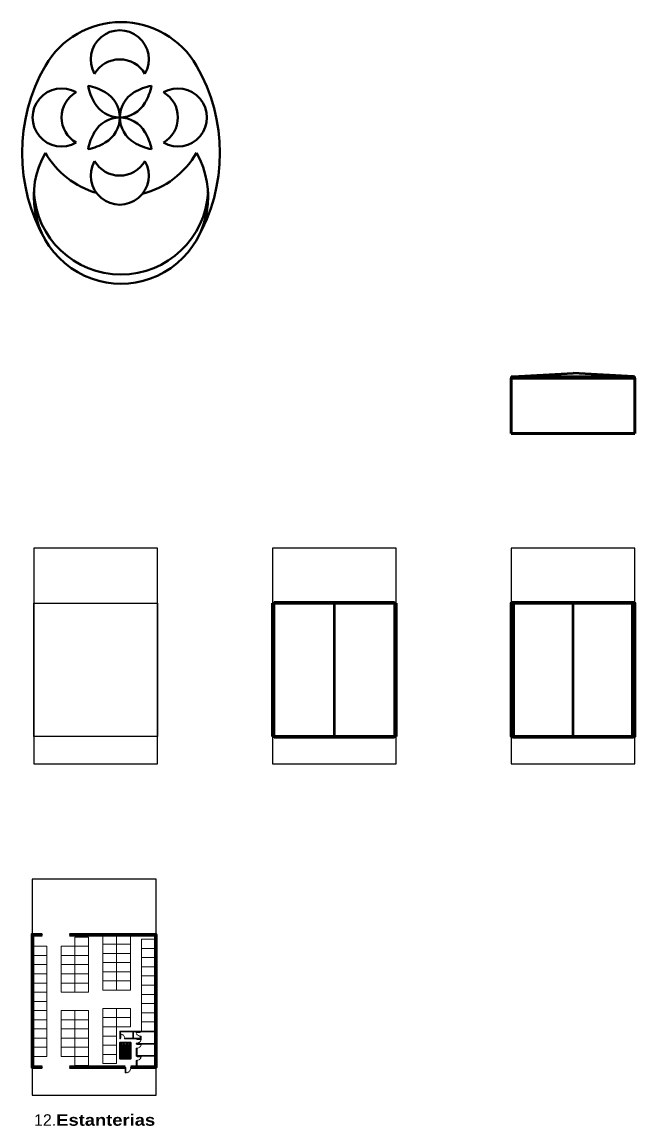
# Model space of a CAD drawing. Header units: metres. Extents: x -229 to 595, y -60 to 181.
# Drawn here: x 16.5 to 150, y -59.9 to 180.6 of the extents above; entities that cross this region are included whole.
import ezdxf

# ---------------------------------------------------------------- set-up
doc = ezdxf.new("R2010")
doc.units = ezdxf.units.M
doc.linetypes.add('ACAD_ISO02W100', pattern=[15, 12, -3])
doc.linetypes.add('HIDDEN2', pattern=[0.1875, 0.125, -0.0625])
for name, color, linetype, lineweight in [('0-Object', 7, 'Continuous', 50), ('0-Sketch', 1, 'ACAD_ISO02W100', 15), ('A-DOOR', 251, 'Continuous', 18), ('A-EQPM', 46, 'Continuous', 18), ('A-FURN', 46, 'Continuous', 18), ('A-ROOF', 201, 'Continuous', 53), ('A-WALL', 7, 'Continuous', 60), ('S-BEAM', 1, 'Continuous', 50), ('S-STRS', 4, 'Continuous', 40), ('S-WALL', 7, 'Continuous', 60)]:
    doc.layers.add(name, color=color, linetype=linetype, lineweight=lineweight)
doc.layers.add('V-BNDY', color=3, linetype='Continuous')
doc.styles.get("Standard").update_dxf_attribs({"font": 'arial.ttf'})

msp = doc.modelspace()

# ---------------------------------------------------------------- linework, layer by layer
for p, q in [((20.81, -18.13), (20.81, -18.28)), ((26.81, -18.13), (26.81, -18.28)), ((20.81, -46.98), (20.81, -47.13)), ((26.81, -46.98), (26.81, -47.13)), ((38.96, -47.13), (38.96, -46.98)), ((40.16, -47.13), (40.16, -46.98))]:
    msp.add_line(p, q)
msp.add_lwpolyline([(19, 25), (19, 54), (46, 54), (46, 25)], close=True)
msp.add_lwpolyline([(39.06, -47.13), (38.96, -47.13)])
at = {"layer": '0-Object'}
for centre, radius, start, end in [((38.01, 161.61), 19, 30, 150), ((37.75, 172.49), 6.33, 330, 210), ((54.46, 152.11), 38, 150, 210), ((37.75, 166.16), 6.33, 30, 150), ((21.56, 152.11), 38, 330, 30), ((25.09, 159.83), 6.33, 60, 300), ((28.25, 154.34), 12.67, 60, 78.2259), ((43.24, 169.33), 12.67, 191.7741, 210), ((47.25, 154.34), 12.67, 101.7741, 120), ((32.27, 169.33), 12.67, 330, 348.2259), ((50.42, 159.83), 6.33, 240, 120), ((31.42, 159.83), 6.33, 120, 240), ((31.42, 159.83), 6.33, 300, 60), ((44.09, 159.83), 6.33, 120, 240), ((44.09, 159.83), 6.33, 300, 60), ((37.75, 166.16), 6.33, 210, 330), ((37.75, 153.49), 6.33, 30, 150), ((43.24, 150.33), 12.67, 150, 168.2259), ((32.27, 150.33), 12.67, 11.7741, 30), ((28.25, 165.31), 12.67, 281.7741, 300), ((47.25, 165.31), 12.67, 240, 258.2259), ((38.01, 142.61), 19, 150, 30), ((38.01, 161.61), 19, 210, 253.7038), ((38.01, 161.61), 19, 284.2673, 330), ((37.75, 147.16), 6.33, 150, 30), ((37.75, 153.49), 6.33, 210, 330), ((38.01, 144.61), 19, 183.017, 356.983)]:
    msp.add_arc(centre, radius, start, end, dxfattribs=at)
at = {"layer": '0-Sketch'}
for p, q in [((30.96, -46.73), (30.96, -46.73)), ((30.96, -46.98), (30.96, -46.98))]:
    msp.add_line(p, q, dxfattribs=at)
at = {"layer": 'A-DOOR'}
for points in [[(37.91, -40.77), (37.91, -39.87), (38.01, -39.87), (38.01, -40.77)], [(41.33, -39.38), (42.23, -39.38), (42.23, -39.48), (41.33, -39.48)], [(41.5, -40.92), (42.4, -40.92), (42.4, -41.02), (41.5, -41.02)], [(41.51, -42.03), (42.41, -42.03), (42.41, -42.13), (41.51, -42.13)], [(41.51, -44.68), (42.41, -44.68), (42.41, -44.78), (41.51, -44.78)], [(38.96, -47.13), (39.06, -47.13), (39.06, -48.33), (38.96, -48.33)]]:
    msp.add_lwpolyline(points, close=True, dxfattribs=at)
at = {"layer": 'A-DOOR', "linetype": 'HIDDEN2'}
for centre, radius, start, end in [((37.88, -40.79), 0.933, 352.3039, 82.3039), ((42.18, -39.43), 0.851, 183.3665, 273.3665), ((41.47, -40.89), 0.933, 262.3039, 352.3039), ((41.48, -42), 0.933, 262.3039, 352.3039), ((41.48, -44.65), 0.933, 262.3039, 352.3039), ((39.01, -47.18), 1.15, 272.4896, 2.4896)]:
    msp.add_arc(centre, radius, start, end, dxfattribs=at)
at = {"layer": 'A-EQPM'}
for points in [[(30.96, -18.73), (30.96, -20.73), (27.96, -20.73), (27.96, -18.73)], [(37.06, -18.28), (37.06, -20.28), (34.06, -20.28), (34.06, -18.28)], [(37.06, -18.28), (37.06, -20.28), (34.06, -20.28), (34.06, -18.28)], [(40.06, -18.28), (40.06, -20.28), (37.06, -20.28), (37.06, -18.28)], [(45.47, -19.2), (45.47, -21.2), (42.47, -21.2), (42.47, -19.2)], [(21.86, -20.73), (21.86, -22.73), (18.86, -22.73), (18.86, -20.73)], [(27.96, -20.73), (27.96, -22.73), (24.96, -22.73), (24.96, -20.73)], [(30.96, -20.73), (30.96, -22.73), (27.96, -22.73), (27.96, -20.73)], [(37.06, -20.28), (37.06, -22.28), (34.06, -22.28), (34.06, -20.28)], [(37.06, -20.28), (37.06, -22.28), (34.06, -22.28), (34.06, -20.28)], [(40.06, -20.28), (40.06, -22.28), (37.06, -22.28), (37.06, -20.28)], [(45.47, -21.2), (45.47, -23.2), (42.47, -23.2), (42.47, -21.2)], [(21.86, -22.73), (21.86, -24.73), (18.86, -24.73), (18.86, -22.73)], [(27.96, -22.73), (27.96, -24.73), (24.96, -24.73), (24.96, -22.73)], [(30.96, -22.73), (30.96, -24.73), (27.96, -24.73), (27.96, -22.73)], [(37.06, -22.28), (37.06, -24.28), (34.06, -24.28), (34.06, -22.28)], [(37.06, -22.28), (37.06, -24.28), (34.06, -24.28), (34.06, -22.28)], [(40.06, -22.28), (40.06, -24.28), (37.06, -24.28), (37.06, -22.28)], [(45.47, -23.2), (45.47, -25.2), (42.47, -25.2), (42.47, -23.2)], [(21.86, -24.73), (21.86, -26.73), (18.86, -26.73), (18.86, -24.73)], [(27.96, -24.73), (27.96, -26.73), (24.96, -26.73), (24.96, -24.73)], [(30.96, -24.73), (30.96, -26.73), (27.96, -26.73), (27.96, -24.73)], [(37.06, -24.28), (37.06, -26.28), (34.06, -26.28), (34.06, -24.28)], [(37.06, -24.28), (37.06, -26.28), (34.06, -26.28), (34.06, -24.28)], [(37.06, -26.28), (37.06, -28.28), (34.06, -28.28), (34.06, -26.28)], [(37.06, -26.28), (37.06, -28.28), (34.06, -28.28), (34.06, -26.28)], [(40.06, -24.28), (40.06, -26.28), (37.06, -26.28), (37.06, -24.28)], [(40.06, -26.28), (40.06, -28.28), (37.06, -28.28), (37.06, -26.28)], [(45.47, -25.2), (45.47, -27.2), (42.47, -27.2), (42.47, -25.2)], [(21.86, -26.73), (21.86, -28.73), (18.86, -28.73), (18.86, -26.73)], [(21.86, -28.73), (21.86, -30.73), (18.86, -30.73), (18.86, -28.73)], [(27.96, -26.73), (27.96, -28.73), (24.96, -28.73), (24.96, -26.73)], [(27.96, -28.73), (27.96, -30.73), (24.96, -30.73), (24.96, -28.73)], [(30.96, -26.73), (30.96, -28.73), (27.96, -28.73), (27.96, -26.73)], [(30.96, -28.73), (30.96, -30.73), (27.96, -30.73), (27.96, -28.73)], [(37.06, -28.28), (37.06, -30.28), (34.06, -30.28), (34.06, -28.28)], [(37.06, -28.28), (37.06, -30.28), (34.06, -30.28), (34.06, -28.28)], [(40.06, -28.28), (40.06, -30.28), (37.06, -30.28), (37.06, -28.28)], [(45.47, -27.2), (45.47, -29.2), (42.47, -29.2), (42.47, -27.2)], [(21.86, -30.73), (21.86, -32.73), (18.86, -32.73), (18.86, -30.73)], [(45.47, -29.2), (45.47, -31.2), (42.47, -31.2), (42.47, -29.2)], [(45.47, -31.2), (45.47, -33.2), (42.47, -33.2), (42.47, -31.2)], [(21.86, -32.73), (21.86, -34.73), (18.86, -34.73), (18.86, -32.73)], [(45.47, -33.2), (45.47, -35.2), (42.47, -35.2), (42.47, -33.2)], [(21.86, -34.73), (21.86, -36.73), (18.86, -36.73), (18.86, -34.73)], [(27.96, -34.73), (27.96, -36.73), (24.96, -36.73), (24.96, -34.73)], [(30.96, -34.73), (30.96, -36.73), (27.96, -36.73), (27.96, -34.73)], [(37.06, -34.28), (37.06, -36.28), (34.06, -36.28), (34.06, -34.28)], [(37.06, -34.28), (37.06, -36.28), (34.06, -36.28), (34.06, -34.28)], [(40.06, -34.28), (40.06, -36.28), (37.06, -36.28), (37.06, -34.28)], [(45.47, -35.2), (45.47, -37.2), (42.47, -37.2), (42.47, -35.2)], [(21.86, -36.73), (21.86, -38.73), (18.86, -38.73), (18.86, -36.73)], [(27.96, -36.73), (27.96, -38.73), (24.96, -38.73), (24.96, -36.73)], [(30.96, -36.73), (30.96, -38.73), (27.96, -38.73), (27.96, -36.73)], [(37.06, -36.28), (37.06, -38.28), (34.06, -38.28), (34.06, -36.28)], [(37.06, -36.28), (37.06, -38.28), (34.06, -38.28), (34.06, -36.28)], [(37.06, -38.28), (37.06, -40.28), (34.06, -40.28), (34.06, -38.28)], [(37.06, -38.28), (37.06, -40.28), (34.06, -40.28), (34.06, -38.28)], [(40.06, -36.28), (40.06, -38.28), (37.06, -38.28), (37.06, -36.28)], [(45.47, -37.2), (45.47, -39.2), (42.47, -39.2), (42.47, -37.2)], [(21.86, -38.73), (21.86, -40.73), (18.86, -40.73), (18.86, -38.73)], [(21.86, -40.73), (21.86, -42.73), (18.86, -42.73), (18.86, -40.73)], [(27.96, -38.73), (27.96, -40.73), (24.96, -40.73), (24.96, -38.73)], [(27.96, -40.73), (27.96, -42.73), (24.96, -42.73), (24.96, -40.73)], [(30.96, -38.73), (30.96, -40.73), (27.96, -40.73), (27.96, -38.73)], [(30.96, -40.73), (30.96, -42.73), (27.96, -42.73), (27.96, -40.73)], [(37.06, -40.28), (37.06, -42.28), (34.06, -42.28), (34.06, -40.28)], [(37.06, -40.28), (37.06, -42.28), (34.06, -42.28), (34.06, -40.28)], [(21.86, -42.73), (21.86, -44.73), (18.86, -44.73), (18.86, -42.73)], [(27.96, -42.73), (27.96, -44.73), (24.96, -44.73), (24.96, -42.73)], [(30.96, -42.73), (30.96, -44.73), (27.96, -44.73), (27.96, -42.73)], [(37.06, -42.28), (37.06, -44.28), (34.06, -44.28), (34.06, -42.28)], [(37.06, -42.28), (37.06, -44.28), (34.06, -44.28), (34.06, -42.28)], [(30.96, -44.73), (30.96, -46.73), (27.96, -46.73), (27.96, -44.73)], [(37.06, -44.28), (37.06, -46.28), (34.06, -46.28), (34.06, -44.28)], [(37.06, -44.28), (37.06, -46.28), (34.06, -46.28), (34.06, -44.28)]]:
    msp.add_lwpolyline(points, close=True, dxfattribs=at)
at = {"layer": 'A-FURN'}
for p, q in [((45.51, -39.23), (37.76, -39.23)), ((37.76, -39.23), (42.2, -39.23)), ((37.76, -39.23), (37.76, -40.92)), ((37.91, -40.77), (37.91, -39.38)), ((37.91, -39.38), (42.23, -39.38)), ((37.91, -40.77), (37.91, -40.92)), ((40.62, -40.77), (38.81, -40.77)), ((38.81, -40.92), (38.81, -40.77)), ((40.62, -39.38), (40.62, -40.77)), ((40.77, -40.77), (40.77, -39.38)), ((40.77, -40.77), (41.5, -40.77)), ((41.5, -40.77), (42.23, -40.77)), ((42.23, -39.38), (42.38, -39.38)), ((42.23, -40.28), (42.23, -40.77)), ((42.23, -40.28), (42.38, -40.28)), ((42.38, -39.38), (45.51, -39.38)), ((42.38, -40.77), (42.38, -40.28)), ((42.38, -40.92), (42.38, -40.77)), ((37.91, -40.92), (37.76, -40.92)), ((38.81, -40.92), (40.62, -40.92)), ((40.62, -40.92), (42.38, -40.92)), ((45.51, -41.88), (41.36, -41.88)), ((41.36, -41.88), (41.36, -42.03)), ((45.51, -42.03), (41.36, -42.03)), ((41.36, -42.94), (41.36, -44.69)), ((41.36, -42.94), (41.51, -42.94)), ((41.51, -44.54), (41.51, -42.94)), ((41.36, -44.69), (45.51, -44.69)), ((41.36, -45.58), (41.36, -46.98)), ((41.36, -45.59), (41.51, -45.59)), ((45.51, -44.53), (41.51, -44.53)), ((41.51, -45.59), (41.51, -46.98)), ((45.51, -44.53), (45.51, -44.68))]:
    msp.add_line(p, q, dxfattribs=at)
at = {"layer": 'A-ROOF'}
for p, q in [((123.4, 103.4), (136.55, 104.09)), ((149.7, 103.4), (136.55, 104.09)), ((123.6, 103.4), (149.4, 103.4)), ((71.4, 54), (71.4, 54.2)), ((71.4, 54.2), (97.6, 54.2)), ((71.4, 54), (97.6, 54)), ((71.4, 25), (71.4, 54)), ((84.5, 54), (84.5, 25)), ((97.6, 54.2), (97.6, 54)), ((97.6, 54), (97.6, 25)), ((123.4, 54), (123.4, 54.2)), ((123.4, 54.2), (149.6, 54.2)), ((123.4, 54), (149.6, 54)), ((123.4, 25), (123.4, 54)), ((136.5, 54), (136.5, 25)), ((149.6, 54.2), (149.6, 54)), ((149.6, 54), (149.6, 25)), ((97.6, 25), (71.4, 25)), ((71.4, 25), (71.4, 24.8)), ((71.4, 24.8), (97.6, 24.8)), ((97.6, 24.8), (97.6, 25)), ((149.6, 25), (123.4, 25)), ((123.4, 25), (123.4, 24.8)), ((123.4, 24.8), (149.6, 24.8)), ((149.6, 24.8), (149.6, 25))]:
    msp.add_line(p, q, dxfattribs=at)
at = {"layer": 'A-WALL'}
for p, q in [((150, 103), (123, 103)), ((123, 103), (123, 91)), ((150, 91), (150, 103)), ((123, 91), (150, 91)), ((71, 25), (71, 54)), ((71, 54), (98, 54)), ((98, 54), (98, 25)), ((98, 25), (71, 25))]:
    msp.add_line(p, q, dxfattribs=at)
msp.add_lwpolyline([(123, 25), (123, 54), (150, 54), (150, 25)], close=True, dxfattribs=at)
at = {"layer": 'S-BEAM'}
for p, q in [((123, 103), (123, 103.4)), ((123, 103.4), (123.6, 103.4)), ((123.6, 103), (123, 103)), ((123.6, 103.4), (123.6, 103)), ((150, 103.4), (149.4, 103.4)), ((149.4, 103.4), (149.4, 103)), ((149.4, 103), (150, 103)), ((150, 103), (150, 103.4)), ((123, 54.2), (123.6, 54.2)), ((123, 54.2), (123, 25)), ((123.6, 24.8), (123.6, 54.2)), ((150, 54.2), (149.4, 54.2)), ((149.4, 54.2), (149.4, 24.8)), ((150, 24.8), (150, 54.2)), ((123, 25), (123, 24.8)), ((123, 24.8), (123.6, 24.8)), ((149.4, 24.8), (150, 24.8))]:
    msp.add_line(p, q, dxfattribs=at)
at = {"layer": 'S-STRS'}
for p, q in [((37.76, -41.8), (38.36, -42.36)), ((37.76, -42.36), (38.96, -42.36)), ((38.36, -41.8), (38.96, -42.36)), ((39.56, -41.8), (38.96, -42.36)), ((38.96, -42.36), (40.16, -42.36)), ((40.16, -41.8), (39.56, -42.36))]:
    msp.add_line(p, q, dxfattribs=at)
msp.add_lwpolyline([(40.16, -42.36), (40.16, -42.08), (40.16, -41.8), (38.96, -41.8), (37.76, -41.8), (37.76, -42.08), (37.76, -42.36)], dxfattribs=at)
for points in [[(38.96, -42.36), (37.76, -42.36), (37.76, -42.64), (38.96, -42.64)], [(38.96, -42.64), (37.76, -42.64), (37.76, -42.92), (38.96, -42.92)], [(38.96, -42.92), (37.76, -42.92), (37.76, -43.2), (38.96, -43.2)], [(38.96, -43.2), (37.76, -43.2), (37.76, -43.48), (38.96, -43.48)], [(40.16, -42.36), (38.96, -42.36), (38.96, -42.64), (40.16, -42.64)], [(40.16, -42.64), (38.96, -42.64), (38.96, -42.92), (40.16, -42.92)], [(40.16, -42.92), (38.96, -42.92), (38.96, -43.2), (40.16, -43.2)], [(40.16, -43.2), (38.96, -43.2), (38.96, -43.48), (40.16, -43.48)], [(38.96, -43.48), (37.76, -43.48), (37.76, -43.76), (38.96, -43.76)], [(38.96, -43.76), (37.76, -43.76), (37.76, -44.04), (38.96, -44.04)], [(38.96, -44.04), (37.76, -44.04), (37.76, -44.32), (38.96, -44.32)], [(38.96, -44.32), (37.76, -44.32), (37.76, -44.6), (38.96, -44.6)], [(38.96, -44.6), (37.76, -44.6), (37.76, -44.88), (38.96, -44.88)], [(38.96, -44.88), (37.76, -44.88), (37.76, -45.16), (38.96, -45.16)], [(40.16, -43.48), (38.96, -43.48), (38.96, -43.76), (40.16, -43.76)], [(40.16, -43.76), (38.96, -43.76), (38.96, -44.04), (40.16, -44.04)], [(40.16, -44.04), (38.96, -44.04), (38.96, -44.32), (40.16, -44.32)], [(40.16, -44.32), (38.96, -44.32), (38.96, -44.6), (40.16, -44.6)], [(40.16, -44.6), (38.96, -44.6), (38.96, -44.88), (40.16, -44.88)], [(40.16, -44.88), (38.96, -44.88), (38.96, -45.16), (40.16, -45.16)]]:
    msp.add_lwpolyline(points, close=True, dxfattribs=at)
at = {"layer": 'S-WALL'}
for p, q in [((18.81, -46.98), (18.81, -18.28)), ((18.81, -18.28), (20.81, -18.28)), ((26.81, -18.28), (45.51, -18.28)), ((45.51, -46.98), (45.51, -18.13)), ((18.81, -46.98), (20.81, -46.98)), ((26.81, -46.98), (32.16, -46.98)), ((32.16, -46.98), (35.76, -46.98)), ((35.76, -46.98), (38.96, -46.98)), ((40.16, -46.98), (45.51, -46.98))]:
    msp.add_line(p, q, dxfattribs=at)
for points in [[(20.81, -47.13), (18.66, -47.13), (18.66, -18.13), (20.81, -18.13)], [(26.81, -18.13), (45.66, -18.13), (45.66, -47.13), (40.16, -47.13)], [(35.76, -47.13), (26.81, -47.13)], [(38.96, -47.13), (35.76, -47.13)]]:
    msp.add_lwpolyline(points, dxfattribs=at)
at = {"layer": 'V-BNDY'}
for points in [[(46, 66), (19, 66), (19, 19), (46, 19)], [(98, 66), (71, 66), (71, 19), (98, 19)], [(150, 66), (123, 66), (123, 19), (150, 19)], [(45.66, -6.13), (18.66, -6.13), (18.66, -53.13), (45.66, -53.13)]]:
    msp.add_lwpolyline(points, close=True, dxfattribs=at)

# ---------------------------------------------------------------- texts
at = {"layer": '0-Sketch', "insert": (19.06, -57.33), "char_height": 2.5, "attachment_point": 1}
msp.add_mtext_dynamic_manual_height_columns('{\\C5;12.\\fArial Black|b0|i0|c0|p0;Estanterias }', width=26.392, gutter_width=12.5, heights=[0], dxfattribs=at)

doc.saveas('drawing.dxf')
